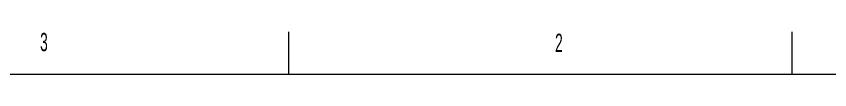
# Model space of a CAD drawing. Header units: millimetres. Extents: x 12 to 854, y 4 to 555.
# Drawn here: x 587.9 to 764.1, y 545.8 to 554.9 of the extents above; entities that cross this region are included whole.
import ezdxf

# ---------------------------------------------------------------- set-up
doc = ezdxf.new("R2010")
doc.units = ezdxf.units.MM
doc.styles.add('SLDTEXTSTYLE3', font='TXT', dxfattribs={"width": 0.56})

msp = doc.modelspace()

# ---------------------------------------------------------------- linework, layer by layer
at = {"color": 7, "linetype": 'Continuous', "lineweight": 18}
for p, q in [((646.94, 545.76), (646.94, 554.89)), ((755.93, 545.76), (755.93, 554.89)), ((24.14, 545.77), (841.61, 545.77))]:
    msp.add_line(p, q, dxfattribs=at)

# ---------------------------------------------------------------- texts
at = {"color": 7, "linetype": 'Continuous', "lineweight": 0, "char_height": 3.97, "attachment_point": 1, "style": 'SLDTEXTSTYLE3'}
for s, insert in [('3', (593.04, 554.68)), ('2', (704.6, 554.5))]:
    msp.add_mtext(s, dxfattribs=dict(at, insert=insert))

doc.saveas('drawing.dxf')
